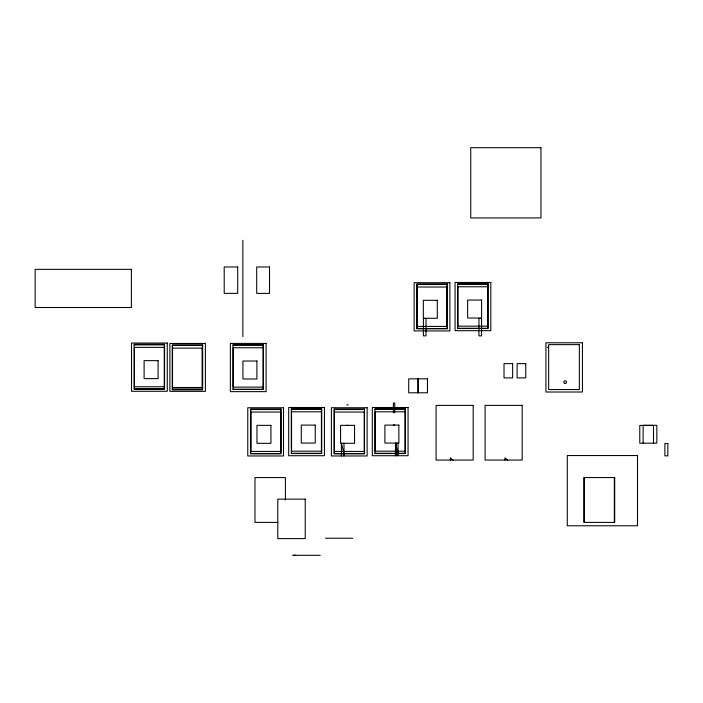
<?xml version="1.0" encoding="UTF-8"?>
<svg xmlns="http://www.w3.org/2000/svg" width="703" height="703" viewBox="0 0 703 703"><rect width="100%" height="100%" fill="white"/><g stroke="black" fill="none" stroke-linecap="round" stroke-linejoin="round"><path stroke-width="1.05" d="M396.51 443.066L396.026 451.194L397.836 453.294M395.455 443.066L395.455 455.72L397.942 453.417L395.455 453.294M395.455 455.72L398.065 453.558L396.316 446.238M457.723 284.276L487.777 284.276L487.777 328.266L457.723 328.266M487.706 286.78L457.934 286.78L457.934 326.166L487.706 326.166M134.194 344.857L164.247 344.857L164.247 388.847L134.194 388.847M233.018 345.235L263.071 345.235L263.071 389.216L233.018 389.216M547.233 347.273L548.612 347.273M164.177 347.361L134.396 347.361L134.396 386.747L164.177 386.747M263.001 347.739L233.229 347.739L233.229 387.116L263.001 387.116M172.481 348.108L202.253 348.108L202.253 387.494L172.481 387.494M346.843 404.884L348.222 404.884M291.358 409.304L321.412 409.304L321.412 453.294L291.358 453.294M374.971 409.304L405.025 409.304L405.025 453.294L374.971 453.294M321.333 411.809L291.56 411.809L291.56 451.194L321.333 451.194M404.954 411.809L375.182 411.809L375.182 451.194L404.954 451.194M393.372 425.06L394.743 425.06M346.843 425.394L348.222 425.394M277.808 522.399L254.987 522.399L254.987 477.557L285.409 477.557L285.409 499.982M325.507 538.217L352.783 538.217M295.735 555.291L293.01 555.291L320.278 555.291M507.671 460.061L504.93 457.864L504.93 460.061M453.048 460.061L450.307 457.864L450.307 460.061M344.004 453.804L341.394 443.11L341.394 455.966M653.5 443.233L653.5 425.42L639.774 425.42L639.774 443.233L656.839 443.11L656.839 425.297L643.113 425.297L643.113 443.11M614.325 477.557L614.325 522.399M584.29 477.557L584.29 522.399M418.118 378.829L418.118 392.801M418.057 378.829L418.057 392.801M398.065 443.066L398.065 455.72M394.717 412.758L394.778 403.039L393.372 403.039L393.399 412.758M344.004 443.11L344.004 455.966M242.86 240.312L242.86 336.544M540.959 147.7L470.738 147.7L470.738 217.93L540.959 217.93L540.959 147.7M237.702 266.982L224.204 266.982L224.204 293.379L237.702 293.379L237.702 266.982M269.53 266.982L256.7 266.982L256.7 293.379L269.53 293.379L269.53 266.982M131.382 269.346L35.15 269.346L35.15 307.501L131.382 307.501L131.382 269.346M490.808 282.457L455.061 282.457L455.061 330.691L490.808 330.691L490.808 282.457M449.885 282.703L414.129 282.703L414.129 330.937L449.885 330.937L449.885 282.703M488.102 283.687L457.679 283.687L457.679 328.529L488.102 328.529L488.102 283.687M447.266 283.933L416.844 283.933L416.844 328.776L447.266 328.776L447.266 283.933M447.213 284.522L417.16 284.522L417.16 328.512L447.213 328.512L447.213 284.522M447.003 287.026L417.231 287.026L417.231 326.412L447.003 326.412L447.003 287.026M481.608 300.058L467.636 300.058L467.636 318.028L481.608 318.028L481.608 300.058M437.301 300.304L423.329 300.304L423.329 318.274L437.301 318.274L437.301 300.304M426.009 318.459L423.399 318.459L423.399 335.858L426.009 335.858L426.009 318.459M481.564 318.459L478.945 318.459L478.945 335.858L481.564 335.858L481.564 318.459M582.427 342.792L545.932 342.792L545.932 392.019L582.427 392.019L582.427 342.792M167.27 343.038L131.523 343.038L131.523 391.272L167.27 391.272L167.27 343.038M205.381 343.459L169.88 343.459L169.88 391.351L205.381 391.351L205.381 343.459M266.103 343.416L230.356 343.416L230.356 391.641L266.103 391.641L266.103 343.416M164.564 344.268L134.141 344.268L134.141 389.111L164.564 389.111L164.564 344.268M263.397 344.646L232.974 344.646L232.974 389.488L263.397 389.488L263.397 344.646M579.334 344.646L548.656 344.646L548.656 389.55L579.334 389.55L579.334 344.646M202.649 345.015L172.226 345.015L172.226 389.857L202.649 389.857L202.649 345.015M202.376 345.261L172.525 345.261L172.525 388.944L202.376 388.944L202.376 345.261M158.078 360.648L144.106 360.648L144.106 378.618L158.078 378.618L158.078 360.648M256.903 361.017L242.93 361.017L242.93 378.987L256.903 378.987L256.903 361.017M512.645 363.636L504.016 363.636L504.016 377.906L512.645 377.906L512.645 363.636M525.756 363.636L517.127 363.636L517.127 377.906L525.756 377.906L525.756 363.636M427.459 378.829L408.715 378.829L408.715 392.801L427.459 392.801L427.459 378.829M473.181 405.376L436.088 405.376L436.088 460.061L473.181 460.061L473.181 405.376M522.188 405.376L485.096 405.376L485.096 460.061L522.188 460.061L522.188 405.376M324.435 407.485L288.687 407.485L288.687 455.72L324.435 455.72L324.435 407.485M408.056 407.485L372.309 407.485L372.309 455.72L408.056 455.72L408.056 407.485M283.511 407.74L247.764 407.74L247.764 455.966L283.511 455.966L283.511 407.74M367.133 407.74L331.385 407.74L331.385 455.966L367.133 455.966L367.133 407.74M321.728 408.715L291.306 408.715L291.306 453.558L321.728 453.558L321.728 408.715M405.35 408.715L374.927 408.715L374.927 453.558L405.35 453.558L405.35 408.715M280.892 408.961L250.47 408.961L250.47 453.804L280.892 453.804L280.892 408.961M364.514 408.961L334.092 408.961L334.092 453.804L364.514 453.804L364.514 408.961M280.849 409.55L250.795 409.55L250.795 453.54L280.849 453.54L280.849 409.55M364.462 409.55L334.408 409.55L334.408 453.54L364.462 453.54L364.462 409.55M280.638 412.055L250.866 412.055L250.866 451.44L280.638 451.44L280.638 412.055M364.259 412.055L334.479 412.055L334.479 451.44L364.259 451.44L364.259 412.055M315.234 425.095L301.271 425.095L301.271 443.066L315.234 443.066L315.234 425.095M398.856 425.095L384.893 425.095L384.893 443.066L398.856 443.066L398.856 425.095M270.927 425.341L256.964 425.341L256.964 443.312L270.927 443.312L270.927 425.341M354.549 425.341L340.577 425.341L340.577 443.312L354.549 443.312L354.549 425.341M667.85 443.479L664.88 443.479L664.88 455.852L667.85 455.852L667.85 443.479M637.498 455.553L567.277 455.553L567.277 525.774L637.498 525.774L637.498 455.553M614.712 477.557L583.903 477.557L583.903 522.399L614.712 522.399L614.712 477.557M305.225 499.121L277.79 499.121L277.79 538.621L305.225 538.621L305.225 499.121M564.474 383.302A1.362 1.362 0 0 0 566.513 382.124A1.362 1.362 0 0 0 564.474 380.947A1.362 1.362 0 0 0 564.474 383.302"/></g></svg>
